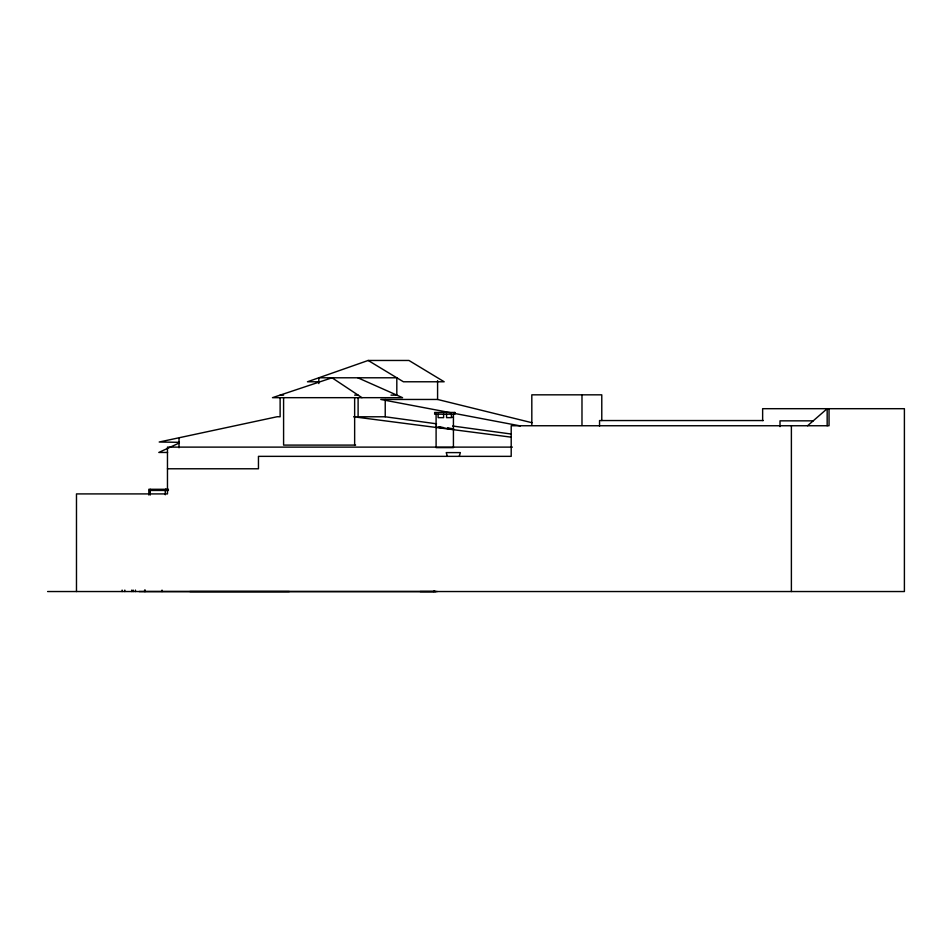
<?xml version="1.0" encoding="UTF-8"?>
<svg xmlns="http://www.w3.org/2000/svg" width="952" height="952" viewBox="0 0 952 952"><rect width="100%" height="100%" fill="white"/><g stroke="black" fill="none" stroke-linecap="round" stroke-linejoin="round"><path stroke-width="1.43" d="M435.028 591.537L189.888 591.537M436.099 426.877L436.099 426.198M453.426 428.436L453.426 429.114L447.654 428.364M599.546 426.127L599.546 420.546L763.385 420.546M601.783 420.546L601.783 394.83L531.811 394.83L531.823 425.365M762.635 420.546L762.635 408.694L904.4 408.694L904.4 591.537L47.6 591.537M807.582 425.746L827.169 408.694L827.169 425.746M434.136 590.966L433.541 591.537M179.297 442.954L158.805 452.462L167.576 452.462M368.174 360.463L403.41 381.776L444.179 381.776L408.955 360.463L368.174 360.463L307.46 381.776L319.241 381.776M280.126 395.128L283.589 395.128M354.644 395.128L358.107 395.128M390.998 395.128L396.817 395.128L396.817 377.789L318.825 377.789L318.825 383.573M532.013 422.736L437.587 399.459L380.764 399.459L450.558 412.692M436.528 423.807L385.227 416.786L353.644 416.786L510.974 437.135M452.271 417.369L453.426 417.369M813.198 420.843L780.009 420.843L780.009 426.627M355.608 445.096L283.589 445.096L283.589 398.067M512.378 447.119L167.469 447.119L167.469 493.909L76.481 493.909L76.481 591.537M167.469 468.777L258.456 468.777L258.456 456.353L511.2 456.353L511.2 425.746L829.037 425.746L829.037 408.694M168.456 489.292L148.833 489.292L148.833 495.004M149.547 490.447L168.456 490.447M435.028 591.49L435.766 591.49M179.416 442.323L159.198 442.025L277.234 416.726L280.126 416.786L280.126 398.007M437.265 591.537L420.141 591.537M438.991 426.96L443.323 427.507M447.654 428.055L453.426 428.781M438.991 427.246L443.323 427.805M436.099 427.055L453.426 429.292M452.64 426.008L511.26 434.041M454.925 413.513L520.363 425.925M357.821 377.789L402.565 397.674L272.474 397.674L332.034 377.789L361.95 397.674M791.386 425.746L791.386 591.537M581.981 394.83L581.981 425.413M459.221 456.353L460.375 452.605L446.226 452.605L447.38 456.353M453.426 414.191L453.426 447.618L436.099 447.618L436.099 414.191M451.415 414.191L451.415 417.654L446.559 417.654L446.559 414.191M443.62 414.191L443.62 417.654L438.134 417.654L438.134 414.191M437.587 380.681L437.587 399.459M385.227 399.459L385.227 416.786M358.107 398.007L358.107 416.786M354.644 398.067L354.644 445.096M289.349 591.537L139.111 591.537M179.024 438.455L179.024 447.773M165.945 489.292L165.945 490.447M165.6 489.292L165.6 490.447M165.279 490.447L165.279 494.778M162.03 590.097L162.03 591.537M150.273 489.292L150.273 495.004M145.275 590.097L145.275 591.537M144.609 590.097L144.609 591.537M135.458 590.097L135.458 591.537M133.173 590.097L133.173 591.537M131.745 590.097L131.745 591.537M124.819 590.097L124.819 591.537M122.118 590.097L122.118 591.537M454.877 412.454L434.659 412.454L434.659 414.191L454.877 414.191L454.877 412.454"/></g></svg>
